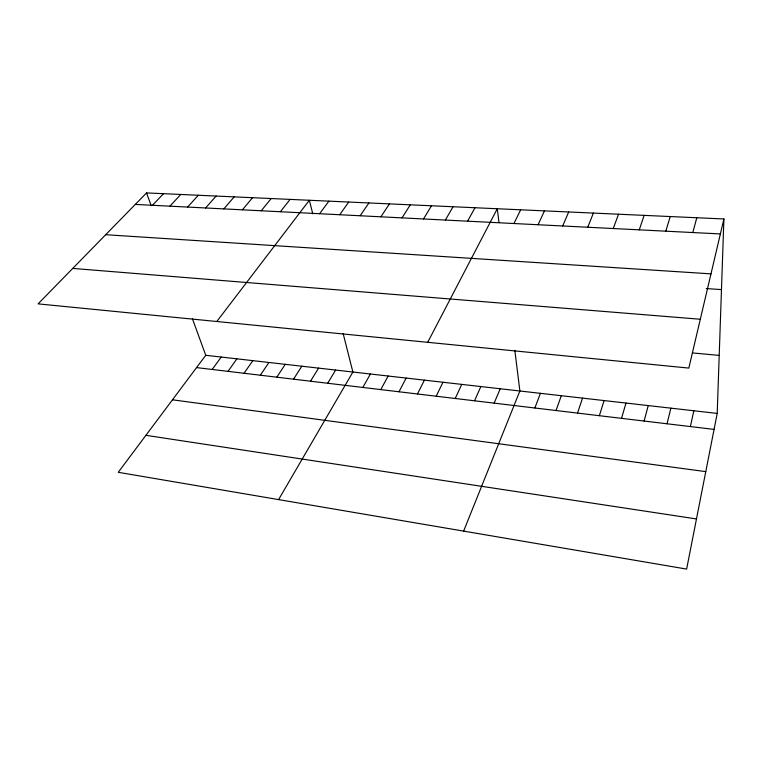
<?xml version="1.0" encoding="UTF-8"?>
<svg xmlns="http://www.w3.org/2000/svg" width="762" height="762" viewBox="0 0 762 762"><rect width="100%" height="100%" fill="white"/><g stroke="black" fill="none" stroke-linecap="round" stroke-linejoin="round"><path stroke-width="1.14" d="M192.367 318.592L205.75 355.292L118.253 472.307L686.629 569.081L717.213 413.423L723.9 218.97L146.542 192.919L38.1 303.867L688.819 368.084L723.9 218.97M690.362 426.568L693.839 410.766M667.045 423.777L670.855 408.156M644.109 421.043L648.233 405.584M692.82 232.543L696.801 217.742M621.544 418.348L625.983 403.06M665.798 231.181L670.217 216.551M599.351 415.7L604.085 400.564M577.51 413.09L582.53 398.116M639.28 229.838L644.128 215.37M556.022 410.528L561.318 395.707M613.267 228.533L618.525 214.217M534.867 407.994L540.429 393.335M587.74 227.238L593.388 213.084M463.62 531.114L519.875 390.992L514.836 350.339M494.147 403.136L500.215 388.763M562.68 225.981L568.709 211.969M474.545 400.793L480.851 386.563M538.077 224.733L544.468 210.874M455.228 398.488L461.762 384.391M436.207 396.211L442.96 382.257M513.931 223.523L520.665 209.798M417.452 393.973L424.424 380.143M427.711 342.309L497.281 208.74L498.967 222.361M398.983 391.773L406.156 378.076M380.771 389.601L388.153 376.028M467.592 221.18L474.983 207.74M362.826 387.458L370.399 374.009M445.36 220.066L453.057 206.75M278.597 499.605L352.892 372.018L343.11 333.432M327.689 383.257L335.632 370.056M423.51 218.961L431.492 205.778M310.496 381.21L318.611 368.122M402.031 217.875L410.289 204.816M293.532 379.181L301.819 366.217M380.905 216.808L389.439 203.873M276.806 377.18L285.264 364.331M260.318 375.218L268.929 362.474M360.14 215.76L368.922 202.949M244.05 373.275L252.813 360.645M228 371.351L236.915 358.835M339.709 214.732L348.739 202.044M212.169 369.465L221.228 357.054M319.611 213.722L328.889 201.149M216.808 321.497L309.343 200.263L312.801 213.903M280.378 211.741L290.112 199.396M261.233 210.779L271.177 198.539M242.392 209.826L252.546 197.701M223.847 208.893L234.201 196.872M205.588 207.969L216.132 196.063M187.604 207.064L198.339 195.253M169.907 206.169L180.813 194.462M152.467 205.292L163.554 193.681M135.303 204.426L720.376 233.934M105.699 234.706L710.984 273.863M706.26 288.541L721.471 289.608M72.752 268.415L700.307 319.249M692.439 352.911L719.204 355.406M205.75 355.292L717.213 413.423M196.548 367.598L714.07 429.397M172.469 399.802L705.774 471.63M145.913 435.321L696.478 518.951M146.542 192.919L151.209 205.721"/></g></svg>
